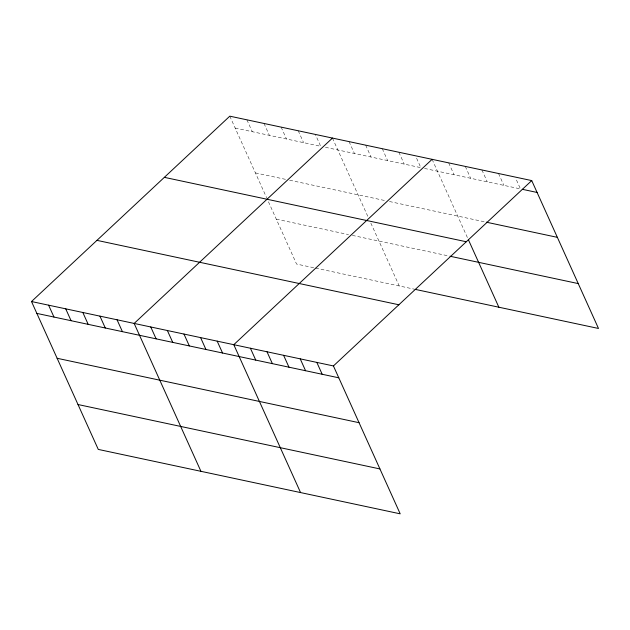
<?xml version="1.0" encoding="UTF-8"?>
<svg xmlns="http://www.w3.org/2000/svg" width="630" height="630" viewBox="0 0 630 630"><rect width="100%" height="100%" fill="white"/><g stroke="black" fill="none" stroke-linecap="round" stroke-linejoin="round"><path stroke-width="0.47" stroke-dasharray="3.15 2.36" d="M235.155 128.047L320.702 146.294L315.346 134.426M325.458 147.31L420.848 167.659L416.249 157.484M424.533 168.446L520.482 188.913L515.891 178.739M255.426 172.927L285.839 179.416M289.642 180.227L385.757 200.734M389.45 201.521L485.391 221.988M276.302 219.169L348.548 234.581M352.343 235.392L449.072 256.032M313.677 267.703L296.572 264.057L268.183 201.19M315.583 268.112L415.831 289.501M498.519 173.502L503.874 185.37M481.911 169.958L487.273 181.826M465.302 166.415L470.665 178.29M448.702 162.879L454.057 174.746M432.093 159.335L467.767 238.353M398.877 152.247L404.24 164.115M382.276 148.704L387.631 160.571M365.668 145.16L371.031 157.028M349.059 141.616L354.422 153.484M332.459 138.072L368.133 217.098M370.842 223.091L399.223 285.957M298.234 130.772L303.597 142.648M281.13 127.126L286.485 138.994M264.017 123.472L269.38 135.348M246.905 119.826L252.268 131.694M229.8 116.172L266.64 197.765"/><path stroke-width="0.94" d="M31.5 301.534L333.427 365.943L400.2 513.828L98.272 449.41L31.5 301.534L229.8 116.172L531.728 180.589L598.5 328.466L415.831 289.501M332.459 138.072L134.159 323.434L200.931 471.311M432.093 159.335L233.793 344.689L300.565 492.565M333.427 365.943L531.728 180.589M522.325 189.307L537.091 192.457M486.321 222.185L557.353 237.345M164.359 177.345L466.287 241.755M450.001 256.229L578.238 283.587M96.941 240.361L398.869 304.778M36.863 313.401L338.79 377.811M57.125 358.281L359.053 422.698M78.002 404.531L379.937 468.94M468.547 240.061L498.865 307.212M316.827 362.4L322.182 374.267M300.219 358.856L305.574 370.731M283.61 355.312L288.973 367.188M267.002 351.776L272.365 363.644M250.401 348.232L255.756 360.1M217.185 341.145L222.548 353.013M200.584 337.601L205.939 349.469M183.976 334.058L189.331 345.925M167.367 330.514L172.73 342.389M150.759 326.97L156.122 338.845M117.046 319.78L122.409 331.648M99.934 316.134L105.297 328.002M82.829 312.48L88.184 324.348M65.717 308.834L71.08 320.702M48.612 305.18L53.967 317.048"/></g></svg>
